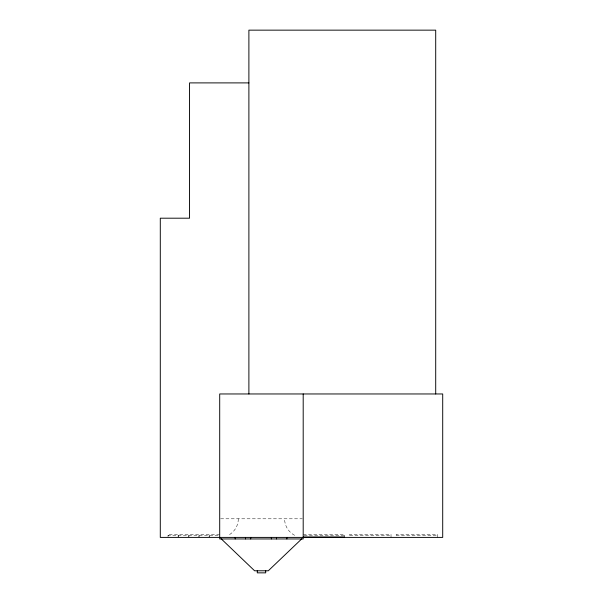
<?xml version="1.0" encoding="UTF-8"?>
<svg xmlns="http://www.w3.org/2000/svg" width="603" height="603" viewBox="0 0 603 603"><rect width="100%" height="100%" fill="white"/><g stroke="black" fill="none" stroke-linecap="round" stroke-linejoin="round"><path stroke-width="0.45" stroke-dasharray="3.02 2.26" d="M220.638 518.799L302.261 518.799M219.703 534.303L168.041 534.303L168.041 536.881M303.196 534.303L344.524 534.303L344.524 537.401M168.561 535.592L168.041 535.592L218.791 535.592M304.123 535.698L344.524 535.698M349.687 535.66L391.023 535.66M396.194 535.66L437.522 535.66M437.522 537.401L437.522 534.303L396.194 534.303L396.194 537.401M391.023 537.401L391.023 534.303L349.687 534.303L349.687 537.401M209.633 535.592L209.633 536.881M209.113 535.592L209.113 536.881M199.299 535.592L199.299 536.881M198.779 535.592L198.779 536.881M188.965 535.592L188.965 536.881M188.445 535.592L188.445 536.881M178.631 535.592L178.631 536.881M178.119 535.592L178.119 536.881M294.648 535.321A18.595 18.595 0 0 1 284.593 518.799M238.306 518.799A18.595 18.595 0 0 1 228.251 535.321"/><path stroke-width="0.9" d="M301.847 538.773L268.297 570.785L254.602 570.785L221.052 538.683M248.888 82.897L189.553 82.897L189.553 218.196L160.292 218.196L160.292 537.401L442.708 537.401L442.708 393.963L219.703 393.963L219.703 538.954L303.196 538.954L303.196 393.963M303.196 536.987L344.524 536.987M435.705 393.963L435.705 30.15L248.888 30.15L248.888 393.963M286.87 537.401L286.87 538.954M276.536 537.401L276.536 538.954M271.373 537.401L271.373 538.954M265.704 570.785L265.704 572.85L257.277 572.85L257.277 570.785M250.705 537.401L250.705 538.954M245.534 537.401L245.534 538.954M235.208 537.401L235.208 538.954"/></g></svg>
